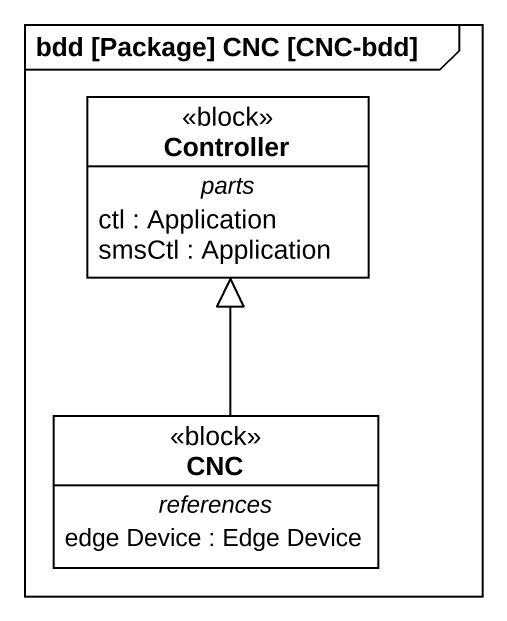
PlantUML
@startuml
mainframe bdd [Package] CNC [CNC-bdd]
hide circle
hide empty members
class Controller <<block>> {
  -- parts --
  ctl : Application
  smsCtl : Application
}
class CNC <<block>> {
  -- references --
  edge Device : Edge Device
}
CNC -up-|> Controller
@enduml
